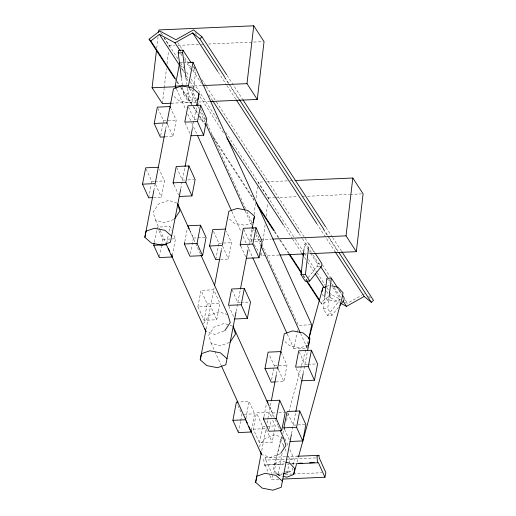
<?xml version="1.0" encoding="UTF-8"?>
<svg xmlns="http://www.w3.org/2000/svg" width="516" height="516" viewBox="0 0 516 516"><rect width="100%" height="100%" fill="white"/><g stroke="black" fill="none" stroke-linecap="round" stroke-linejoin="round"><path stroke-width="0.39" stroke-dasharray="2.58 1.94" d="M156.729 48.162L158.031 37.068M162.379 103.593L164.14 88.533M164.236 87.746L166.462 68.725M167.023 63.971L168.597 50.504M168.971 47.33L169.158 45.75L164.011 37.842M193.623 88.746L192.242 100.517L187.805 100.71L189.275 88.152M193.713 87.959L195.828 69.905M252.001 241.314L251.144 239.992L252.447 228.898M254.117 214.637L255.42 203.543M256.065 197.996L257.368 186.908M279.13 255.033L261.438 255.807L261.993 251.053M262.547 246.3L262.831 243.92M263.199 240.753L265.056 224.905M266.082 216.185L267.656 202.717M268.03 199.55L268.217 197.963L257.923 182.154L263.553 181.903M304.027 248.738L304.582 244.029L309.02 243.836L314.592 252.401M308.375 249.331L309.02 243.836M305.279 281.226L317.14 266.398L317.443 263.792L310.58 253.253M338.438 307.259L332.014 315.295L327.576 315.489L323.287 308.897L324.577 297.913M332.014 315.295L327.725 308.703L329.014 297.719M148.673 197.802L151.22 184.573M151.369 183.799L151.82 181.464L146.299 169.254M160.663 135.553L162.908 123.879M163.056 123.105L163.507 120.77L157.986 108.56M153.826 190.636L155.045 184.309M165.707 128.929L166.475 124.975M153.433 197.596L161.366 197.247L164.514 180.91L159.315 169.422M165.12 136.901L173.054 136.553L176.201 120.215L171.002 108.728M154.355 242.133L157.251 227.105L169.945 226.55L171.57 230.155M159.438 256.762L161.418 246.474M161.572 245.68L162.792 239.353L157.902 228.543M166.745 243.165L168.422 234.464M169.029 231.297L169.945 226.55M180.761 188.688L184.896 167.319M192.455 127.994L196.628 106.399M172.286 255.414L175.485 238.798L173.202 233.754M184.799 241.591L187.385 228.143M190.34 253.846L193.384 238.018L190.127 230.813M197.905 306.672L201.047 290.334L213.74 289.779L219.906 303.421L216.765 319.759L204.072 320.313L197.905 306.672L210.593 306.117L216.765 319.759M204.072 320.313L207.219 303.969L201.047 290.334M215.759 259.619L218.907 243.275L213.385 231.071M206.181 328.969L214.101 287.831M221.261 250.647L222.022 246.693M220.519 259.413L228.453 259.064L231.6 242.726L226.401 231.239M236.16 311.2L240.295 289.824M248.002 249.725L252.027 228.91M238.431 432.563L240.559 421.488M240.714 420.695L241.933 414.367L236.715 402.835M245.887 418.179L249.086 401.564L239.566 401.977M251.421 430.428L254.62 413.813L249.086 401.564M272.712 420.185L275.305 425.926L272.158 442.27L259.471 442.825L253.298 429.183L256.446 412.839L269.139 412.284L271.41 417.315M263.94 416.606L266.527 403.157M259.471 442.825L262.618 426.48L256.446 412.839M271.603 379.795L274.306 365.786L269.107 354.298M261.728 450.687L266.146 427.745M267.043 423.178L271.171 401.635M276.505 373.945L277.421 369.204M269.475 428.854L271.152 420.153M271.764 416.993L272.525 413.032L269.92 407.266M275.918 381.917L283.852 381.576L286.993 365.231L281.8 353.744M307.659 345.772L307.207 348.107L293.888 348.687L296.887 333.123M297.035 332.343L297.635 329.234M278.834 479.241L271.674 479.551L272.571 474.881M284.226 438.781L280.53 438.942L273.783 473.959L278.227 473.765L279.014 475.513L282.633 474.256M278.227 473.765L282.271 452.751M283.323 447.308L284.071 443.412M291.559 433.704L295.694 412.336M303.247 373.01L307.42 351.422M285.419 471.947L287.586 471.192L288.934 464.187M289.089 463.413L289.837 459.524L288.231 455.97M288.412 472.256L292.03 470.998L292.624 467.889M293.223 464.774L294.275 459.33L289.463 448.681M281.968 436.704L274.531 463.813L273.345 469.637L278.453 475.191L282.278 476.107M282.82 433.601L283.884 429.731M286.432 420.43L301.299 366.212M301.512 365.438L308.31 340.65M297.055 462.136L298.325 457.486M203.472 323.7L208.928 315.553L219.042 311.838L227.885 314.728M259.103 446.733L264.566 438.587L274.68 434.872L283.516 437.762M327.576 315.489L339.431 300.654L339.741 298.055L332.446 286.851M328.144 296.926L320.578 302.692L322.326 304.446L330.898 297.913L339.393 302.518M328.776 296.442L331.298 294.52L340.405 299.461M345.307 302.118L347.41 303.26L361.632 295.313M362.309 294.933L364.348 293.798M285.554 456.77L265.675 457.634L263.695 458.569L264.237 465.103L284.116 464.239M264.237 465.103L284.064 463.923M326.828 286.361L329.543 285.284M340.521 299.222L335.09 301.376L326.68 299.351L325.661 298.242M274.531 463.813L281.323 461.123L285.142 462.046M173.679 219.455L164.288 222.906L155.445 220.016L153.059 212.218L158.515 204.072L168.629 200.356L176.736 203.007M224.092 330.937L214.701 334.387L205.858 331.498M229.31 342.489L219.919 345.939L211.083 343.05L208.69 335.252L214.153 327.105L224.267 323.39L232.368 326.041M280.446 453.706L270.332 457.421L261.496 454.538M197.08 100.156L189.482 102.781L178.891 100.717L172.26 94.912M252.479 222.667L244.881 225.292L234.283 223.228L227.659 217.423M307.878 345.172L300.28 347.797L289.682 345.739L283.058 339.928M277.466 474.701L282.529 472.946M169.158 45.75L174.789 45.505M178.001 45.363L200.518 44.382M201.324 44.344L203.736 44.241M208.561 44.028L263.244 41.648M180.458 62.784L182.812 62.681M183.593 62.649L187.508 62.481M195.093 69.937L191.391 70.099L184.528 59.559M189.882 86.133L201.95 85.604M181.477 78.284L183.515 94.125L187.953 93.931L192.242 100.517M171.222 103.206L197.763 102.045M198.563 102.013L209.825 101.523M163.507 120.77L176.201 120.215M196.48 119.331L194.1 119.435L188.256 106.509M199.653 119.19L206 118.912M151.82 181.464L154.2 181.361M154.994 181.322L164.514 180.91M184.793 180.026L182.412 180.129L176.246 166.487M187.966 179.884L194.313 179.613M266.772 181.767L289.289 180.787M290.095 180.748L292.507 180.645M268.217 197.963L274.647 197.68M275.454 197.647L297.164 196.699M301.989 196.493L304.401 196.383M307.62 196.248L349.435 194.422M350.241 194.39L361.503 193.893M162.792 239.353L171.518 238.972M172.312 238.94L175.485 238.798M193.384 238.018L206.078 237.47M251.144 239.992L252.756 239.921M253.556 239.888L259.993 239.605M260.793 239.572L271.248 239.114M218.907 243.275L231.6 242.726M251.879 241.836L249.499 241.946L243.333 228.304M255.052 241.701L261.399 241.424M304.059 253.949L310.49 253.666M317.443 263.792L320.404 263.663M317.14 266.398L320.094 266.269M207.219 303.969L219.906 303.421M240.192 302.537L237.811 302.64L231.639 288.999M240.985 302.499L249.712 302.118M323.287 308.897L327.725 308.703M310.922 324.796L298.383 325.338L262.573 246.145M274.306 365.786L286.993 365.231M307.278 364.348L304.898 364.451L298.725 350.809M308.071 364.315L316.798 363.935M244.313 414.264L254.62 413.813M272.525 413.032L275.699 412.897M278.872 412.755L285.219 412.484M262.618 426.48L275.305 425.926M305.104 424.629L293.211 425.145L287.038 411.504M253.298 429.183L265.992 428.628L272.158 442.27M286.354 456.731L295.894 456.318M265.675 457.634L265.882 460.085L315.979 457.898M289.837 459.524L294.275 459.33M291.224 463.613L295.197 463.439M287.296 464.097L288.889 464.032M292.069 463.89L295.249 463.755M287.586 471.192L292.03 470.998M276.55 474.707L282.117 474.468M285.296 474.327L292.449 474.017M293.249 473.978L321.874 472.733M368.656 296.403L370.469 297.9M322.081 294.352L323.616 296.016M227.059 75.375L242.456 99.02M326.002 227.408L332.162 236.87M332.601 237.547L341.392 251.06M224.886 77.297L229.723 84.734M230.162 85.404L238.953 98.924M323.384 228.659L328.66 236.767M329.105 237.444L338.335 251.634M195.28 32.592L196.602 34.624M224.305 77.194L228.259 83.276M228.704 83.947L238.818 99.491M323.248 229.227L327.202 235.309M327.641 235.986L337.761 251.524M218.204 72.117L226.556 84.959M226.995 85.637L235.793 99.149M316.701 223.48L335.174 251.86M193.687 66.609L194.971 68.589M339.031 289.953L342.031 294.565M177.665 42.428L182.064 49.188M193.5 66.758L194.816 68.783M201.853 79.593L205.813 85.675M206.252 86.353L215.927 101.22M216.365 101.897L313.986 251.905M322.345 264.74L330.698 277.582M337.735 288.392L339.051 290.418M339.489 291.095L341.689 294.475M345.21 299.88L347.41 303.26M184.651 57.695L190.804 67.151M193.003 70.531L201.356 83.366M208.832 94.854L212.792 100.936M298.983 233.38L302.06 238.108M302.499 238.785L312.612 254.324M313.051 255.001L320.088 265.811M328.885 279.33L331.085 282.704M331.524 283.381L333.723 286.761M334.162 287.438L341.199 298.248M180.671 53.625L181.961 55.605M304.582 244.029L310.155 252.595M326.873 278.285L329.447 282.239M161.56 33.695L162.437 35.043M164.198 37.745L177.827 58.695M180.465 62.752L183.986 68.157M186.624 72.208L188.824 75.588M191.017 78.967L218.726 121.537M225.756 132.348L294.797 238.437M295.236 239.114L302.711 250.602M304.472 253.304L306.233 256.007M308.433 259.38L316.785 272.222M317.224 272.9L325.138 285.058M326.899 287.76L329.976 292.495M330.421 293.172L331.298 294.52M160.579 32.572L161.437 33.888M181.387 68.164L184.464 72.898M186.224 75.6L188.424 78.98M190.185 81.683L195.022 89.113M199.86 96.544L223.602 133.038M283.845 225.608L292.204 238.45M292.643 239.121L301.434 252.64M304.517 257.368L307.155 261.418M307.594 262.096L314.631 272.906M326.505 291.153L328.26 293.856M330.021 296.558L330.898 297.913M177.214 81.463L180.29 86.191M180.729 86.869L193.042 105.786M193.481 106.464L197.88 113.223M199.64 115.926L204.916 124.034M211.508 134.166L254.169 199.711M274.835 231.471L280.111 239.579M280.549 240.256L289.347 253.769M303.414 275.389L306.498 280.124M320.565 301.744L322.326 304.446M175.027 79.032L176.343 81.057M176.782 81.734L178.981 85.114M180.742 87.817L192.616 106.057M193.055 106.735L198.77 115.519M199.208 116.197L204.491 124.304M213.282 137.817L255.497 202.685M274.409 231.742L279.246 239.172M279.685 239.85L288.476 253.362M302.989 275.667L304.75 278.369M183.515 94.125L187.805 100.71M254.149 244.603L259.29 252.511M259.722 253.169L261.438 255.807M180.671 65.022L184.315 73.085M186.637 78.219L188.295 81.889M191.61 89.216L196.59 100.22M197.912 103.155L198.576 104.619M200.569 109.018L205.871 120.75M207.2 123.685L245.661 208.748M246.99 211.683L252.292 223.415M255.942 231.478L260.915 242.475M189.824 88.52L196.125 102.452M197.783 106.115L198.776 108.315M200.434 111.985L205.078 122.247M245.203 210.98L251.498 224.911M253.491 229.31L254.156 230.775M255.813 234.445L260.457 244.707M300.576 333.439L306.878 347.371M176.504 89.1L185.792 109.631M187.779 114.03L191.43 122.099M191.759 122.827L197.067 134.56M231.884 211.56L241.165 232.09M243.159 236.489L246.803 244.558M247.138 245.287L252.44 257.026M287.257 334.02L293.888 348.687M185.109 122.853L190.307 134.341M240.83 246.08L245.7 256.845M296.229 368.585L301.099 379.357M167.861 125.066L173.054 136.553M222.609 246.138L228.453 259.064M278.653 370.088L283.852 381.576M174.073 184.986L178.613 195.035M228.82 306.059L234.012 317.546M284.542 429.286L289.734 440.774M284.967 438.748L288.18 445.843M190.075 231.116L200.685 254.588M269.591 406.956L274.893 418.695M275.228 419.424L277.879 425.294M278.208 426.029L279.872 429.693M280.53 438.942L283.736 446.037M285.019 448.875L286.948 453.132M155.522 184.328L161.366 197.247M265.882 460.085L271.938 473.475M155.445 220.016L159.76 229.549M160.089 230.284L165.726 242.752M211.083 343.05L221.029 365.057M264.985 464.755L268.488 472.508M269.765 475.32L271.674 479.551M185.921 78.09L186.734 84.424M187.244 88.384L187.953 93.931"/><path stroke-width="0.77" d="M171.222 103.206L162.379 103.593L152.085 87.778L156.548 49.749M158.586 32.315L158.864 29.934L253.762 25.8L264.05 41.609L257.271 99.453L210.631 101.484M181.38 77.49L178.22 52.935L178.53 50.336L182.967 50.142L191.114 62.655M185.818 77.297L182.664 52.742L182.967 50.142M257.271 99.453L246.983 83.644L253.762 25.8M315.024 253.059L321.881 263.599L321.578 266.204L309.716 281.033L305.279 281.226L300.989 274.641L303.937 249.525M309.716 281.033L305.433 274.447L308.375 249.331M324.667 297.126L326.873 278.285M329.105 296.932L331.317 278.092L329.092 278.189M310.49 253.666L356.33 251.666L346.036 235.857L352.821 178.014L294.92 180.535M356.33 251.666L363.109 193.829L352.821 178.014M152.639 197.628L148.673 197.802L142.506 184.16L145.654 167.823L158.341 167.268M164.327 136.934L160.36 137.108L154.194 123.466L157.341 107.128L170.028 106.573L170.68 108.012M180.632 189.469L170.422 242.294L162.063 245.184L151.465 243.12L144.841 237.315L153.826 190.636M165.559 129.722L155.193 183.612L142.506 184.16M167.532 124.35L166.887 122.911L173.486 88.765L181.838 85.875L192.436 87.939L199.066 93.744L196.777 105.612M176.175 88.365L175.182 86.166L179.678 62.823M172.286 255.414L171.976 256.994L159.289 257.548L153.749 245.3L154.207 242.926M189.495 87.784L188.501 85.585L192.997 62.242L188.295 62.442M173.744 184.264L173.099 182.832L176.246 166.487L188.933 165.933L195.106 179.574L191.958 195.919L179.265 196.467M171.976 256.994L166.442 244.745L166.745 243.165M185.05 166.526L192.358 128.555M191.958 195.919L185.792 182.277L188.933 165.933M197.48 121.583L200.621 105.238L187.934 105.793L184.786 122.131L197.48 121.583L203.646 135.224L190.952 135.773M203.646 135.224L206.793 118.88L200.621 105.238M189.146 228.653L187.843 225.769L200.537 225.215L206.078 237.47L202.575 255.665L189.882 256.213L184.341 243.965L184.644 242.385M202.575 255.665L197.035 243.41L200.537 225.215M219.726 259.445L215.759 259.619L209.593 245.977L212.734 229.633L225.428 229.085M236.025 311.98L225.815 364.799L217.462 367.689L206.864 365.631L200.234 359.82L205.871 330.55M214.559 285.458L221.261 250.647M240.83 246.08L240.185 244.642L243.333 228.304L256.02 227.75L262.192 241.391L259.045 257.729L246.351 258.284M240.443 289.037L247.912 250.273M252.176 228.117L254.459 216.256L247.835 210.444L237.237 208.387L228.878 211.27L222.28 245.423L209.593 245.977M241.185 304.782L244.332 288.444L231.639 288.999L228.498 305.337L241.185 304.782L247.358 318.424L234.664 318.978M259.045 257.729L252.872 244.087L256.02 227.75M247.358 318.424L250.505 302.086L244.332 288.444M251.421 430.428L251.118 432.008L238.431 432.563L232.89 420.314L236.393 402.119L237.979 402.048M251.118 432.008L245.577 419.76L245.887 418.179M275.125 381.956L271.158 382.124L264.985 368.488L268.133 352.144L280.827 351.59L281.478 353.028M267.965 402.944L266.985 400.784L279.678 400.229L285.219 412.484L281.71 430.673L269.023 431.228L263.483 418.979L263.786 417.399M291.424 434.485L281.214 487.31L272.861 490.2L262.263 488.136L255.633 482.331L261.27 453.061M271.326 400.848L276.35 374.739M278.33 369.366L277.679 367.934L284.277 333.781L292.637 330.891L303.234 332.955L309.858 338.76L307.575 350.628M281.71 430.673L276.17 418.424L279.678 400.229M284.542 429.286L283.89 427.848L287.038 411.504L299.731 410.955L305.898 424.597L302.757 440.935L290.063 441.49M309.007 338.767L311.703 324.757L192.997 62.242M295.842 411.542L303.156 373.571M302.757 440.935L296.584 427.293L299.731 410.955M308.271 366.599L311.419 350.261L298.725 350.809L295.584 367.153L308.271 366.599L314.444 380.24L301.75 380.795M314.444 380.24L317.585 363.896L311.419 350.261M282.807 479.067L324.951 477.229L325.848 472.559L319.159 457.763L318.952 455.312L296.687 456.286M144.841 237.315L146.06 231.162L154.419 228.278L165.01 230.336L171.641 236.147M197.841 99.891L199.066 93.744M200.234 359.82L201.459 353.673L209.819 350.783L220.409 352.847L227.04 358.652M253.24 222.402L254.459 216.256M255.633 482.331L256.858 476.184L265.211 473.295L275.808 475.359L282.439 481.164M308.639 344.907L309.858 338.76M322.016 291.611L322.758 287.973L326.151 286.632M283.045 476.294L286.864 477.216L293.656 474.527L294.842 468.702L289.734 463.149L285.909 462.226M308.736 339.096L322.758 287.973M293.656 474.527L296.416 464.458M298.538 456.712L341.876 298.687L343.063 292.862L337.954 287.309L331.84 285.838M174.821 218.565L179.858 211.044L177.685 203.955M224.808 330.672L230.271 322.532L227.885 314.728L201.021 255.317M230.033 342.224L235.496 334.084L233.103 326.28L269.255 406.227M280.865 453.08L285.909 445.566L283.516 437.762L280.201 430.428M339.921 305.408L343.875 300.46L344.178 297.861L342.463 295.223M201.995 36.855L193.519 29.889L175.911 39.726L159.799 30.992L149.079 39.164L150.827 40.919L159.399 34.379L174.976 42.828L192.694 32.927L199.821 38.784L201.995 36.855L226.621 74.697M335.174 251.86L364.199 296.461L371.32 302.312L373.494 300.383L341.837 251.737M340.812 303.285L346.475 306.356L364.199 296.461M318.952 455.312L316.966 456.247L317.514 462.781L296.042 463.716M317.514 462.781L318.256 462.433L324.951 477.229M283.355 474.01L287.689 472.501M178.22 52.935L182.664 52.742M175.182 86.166L188.501 85.585M152.085 87.778L175.408 86.759M202.749 85.572L246.983 83.644M154.194 123.466L166.887 122.911M173.099 182.832L185.792 182.277M272.861 239.05L346.036 235.857M153.749 245.3L166.442 244.745M184.341 243.965L197.035 243.41M240.185 244.642L252.872 244.087M279.93 255.001L304.059 253.949M300.989 274.641L305.433 274.447M264.985 368.488L277.679 367.934M232.89 420.314L245.577 419.76M263.483 418.979L276.17 418.424M283.89 427.848L296.584 427.293M298.377 463.297L302.357 463.123M309.51 462.813L314.283 462.607M242.894 99.698L325.564 226.73M199.821 38.784L224.441 76.626M239.398 99.594L323.384 228.659M338.78 252.311L371.32 302.312M192.694 32.927L217.765 71.447M236.231 99.827L316.701 223.48M331.317 278.092L337.748 287.973M174.976 42.828L180.252 50.936M212.792 100.936L298.538 232.703M320.526 266.488L328.447 278.653M342.953 300.951L346.475 306.356M159.399 34.379L179.187 64.79M226.679 137.766L283.407 224.931M301.879 253.311L303.634 256.013M315.07 273.583L324.306 287.773M150.827 40.919L175.453 78.761M256.362 203.091L274.396 230.794M289.786 254.446L301.66 272.687M306.936 280.801L319.688 300.396M149.079 39.164L174.582 78.355M257.697 206.065L273.525 230.394M288.921 254.04L301.673 273.635M306.51 281.072L319.701 301.344M196.79 103.916L197.454 105.387M205.742 123.717L244.868 210.244M252.163 226.376L253.156 228.575M260.786 245.442L300.248 332.704M197.396 135.295L231.549 210.825M252.775 257.755L286.928 333.284M177.801 203.981L189.74 230.381M168.384 248.622L169.706 251.556M171.035 254.491L205.858 331.498L204.987 328.666M221.364 365.786L245.577 419.327M246.235 420.798L247.235 422.997M248.893 426.661L250.215 429.596M250.879 431.066L261.496 454.538M260.625 451.7L261.277 453.828"/></g></svg>
